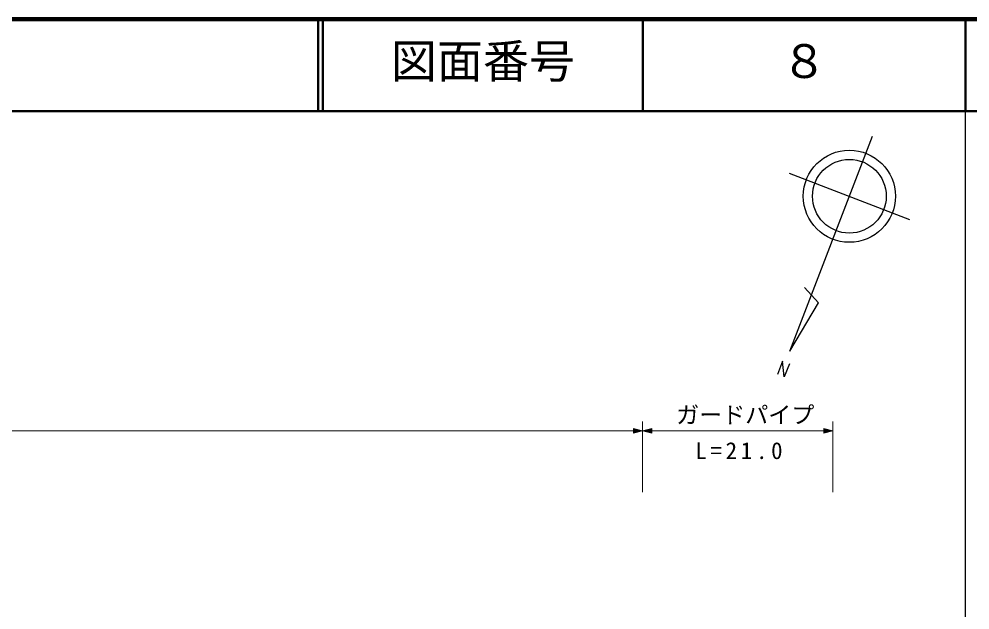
# Model space of a CAD drawing. Units: millimetres, scale not verified. Extents: x 40000 to 680000, y 20000 to 380000.
# Drawn here: x 476258 to 579500, y 315862 to 380000 of the extents above; entities that cross this region are included whole.
import ezdxf
from ezdxf.enums import TextEntityAlignment as Align

# ---------------------------------------------------------------- set-up
doc = ezdxf.new("R2010")
doc.units = ezdxf.units.MM
doc.header["$LTSCALE"] = 1000
for name, color, linetype, lineweight in [('M-BGD', 7, 'Continuous', 25), ('M-STR-HTXT', 7, 'Continuous', 13), ('M-TTL', 2, 'Continuous', 140), ('M-TTL-BAND', 7, 'Continuous', 25), ('M-TTL-LINE', 7, 'Continuous', 50), ('M-TTL-TXT', 7, 'Continuous', 13)]:
    doc.layers.add(name, color=color, linetype=linetype, lineweight=lineweight)
doc.styles.add('ＭＳ ゴシック', font='')
doc.styles.get('ＭＳ ゴシック').set_extended_font_data('MS Gothic')

msp = doc.modelspace()

# ---------------------------------------------------------------- linework, layer by layer
at = {"layer": 'M-BGD'}
for p, q in [((559953, 343962), (568912, 367302)), ((559869, 363275), (572939, 358258)), ((563037, 349205), (561528, 350856)), ((559953, 343962), (563037, 349205)), ((559148, 342882), (558600, 341433)), ((559341, 341150), (559148, 342882)), ((559894, 342591), (559341, 341150))]:
    msp.add_line(p, q, dxfattribs=at)
for radius in [5000, 4000]:
    msp.add_circle((566404, 360767), radius, dxfattribs=at)
at = {"layer": 'M-STR-HTXT'}
for p, q in [((543954, 335313), (542954, 335563)), ((542954, 335563), (542954, 335063)), ((543954, 336313), (543954, 328639)), ((544954, 335563), (543954, 335313)), ((544954, 335063), (544954, 335563)), ((564625, 335313), (563625, 335563)), ((563625, 335563), (563625, 335063)), ((564625, 336313), (564625, 328639)), ((279023, 335313), (543954, 335313)), ((542954, 335063), (543954, 335313)), ((542979, 335100), (542979, 335526)), ((542979, 335526), (543849, 335313)), ((543851, 335313), (542979, 335100)), ((543016, 335138), (543016, 335488)), ((543016, 335488), (543749, 335313)), ((543749, 335313), (543016, 335138)), ((543054, 335176), (543054, 335450)), ((543054, 335450), (543649, 335313)), ((543649, 335313), (543054, 335176)), ((543091, 335213), (543091, 335413)), ((543091, 335413), (543546, 335313)), ((543546, 335313), (543091, 335213)), ((543129, 335250), (543129, 335376)), ((543129, 335376), (543446, 335313)), ((543446, 335313), (543129, 335250)), ((543166, 335288), (543166, 335338)), ((543166, 335338), (543344, 335313)), ((543166, 335313), (543344, 335313)), ((543344, 335313), (543166, 335288)), ((543954, 335313), (544954, 335063)), ((543954, 335313), (564625, 335313)), ((544056, 335313), (544929, 335526)), ((544929, 335100), (544059, 335313)), ((544159, 335313), (544891, 335488)), ((544891, 335138), (544159, 335313)), ((544259, 335313), (544854, 335450)), ((544854, 335176), (544259, 335313)), ((544361, 335313), (544816, 335413)), ((544816, 335213), (544361, 335313)), ((544461, 335313), (544779, 335376)), ((544779, 335250), (544461, 335313)), ((544564, 335313), (544741, 335338)), ((544741, 335313), (544564, 335313)), ((544741, 335288), (544564, 335313)), ((544741, 335338), (544741, 335288)), ((544779, 335376), (544779, 335250)), ((544816, 335413), (544816, 335213)), ((544854, 335450), (544854, 335176)), ((544891, 335488), (544891, 335138)), ((544929, 335526), (544929, 335100)), ((563625, 335063), (564625, 335313)), ((563650, 335100), (563650, 335526)), ((563650, 335526), (564520, 335313)), ((564523, 335313), (563650, 335100)), ((563688, 335138), (563688, 335488)), ((563688, 335488), (564420, 335313)), ((564420, 335313), (563688, 335138)), ((563725, 335176), (563725, 335450)), ((563725, 335450), (564320, 335313)), ((564320, 335313), (563725, 335176)), ((563763, 335213), (563763, 335413)), ((563763, 335413), (564218, 335313)), ((564218, 335313), (563763, 335213)), ((563800, 335250), (563800, 335376)), ((563800, 335376), (564118, 335313)), ((564118, 335313), (563800, 335250)), ((563838, 335288), (563838, 335338)), ((563838, 335338), (564015, 335313)), ((563838, 335313), (564015, 335313)), ((564015, 335313), (563838, 335288))]:
    msp.add_line(p, q, dxfattribs=at)
at = {"layer": 'M-TTL'}
msp.add_line((680000, 380000), (40000, 380000), dxfattribs=at)
at = {"layer": 'M-TTL-BAND'}
msp.add_line((579000, 20000), (579000, 370000), dxfattribs=at)
at = {"layer": 'M-TTL-LINE'}
for p, q in [((508746, 380000), (508746, 370000)), ((509246, 380000), (509246, 370000)), ((543996, 380000), (543996, 370000)), ((579000, 380000), (579000, 370000)), ((40000, 370000), (680000, 370000))]:
    msp.add_line(p, q, dxfattribs=at)

# ---------------------------------------------------------------- texts
at = {"layer": 'M-STR-HTXT', "style": 'ＭＳ ゴシック'}
msp.add_text('ガードパイプ', height=1833, dxfattribs=at).set_placement((547598, 335571), align=Align.BOTTOM_LEFT)
at = {"layer": 'M-STR-HTXT', "insert": (549678, 332211), "char_height": 1833, "attachment_point": 7, "style": 'ＭＳ ゴシック'}
msp.add_mtext('\\T1.32;L=21.0', dxfattribs=at)
at = {"layer": 'M-TTL-TXT', "style": 'ＭＳ ゴシック'}
for s, p in [('図面番号', (516622, 372500)), ('８', (558996, 372500))]:
    msp.add_text(s, height=3666, dxfattribs=at).set_placement(p, align=Align.BOTTOM_LEFT)

doc.saveas('drawing.dxf')
